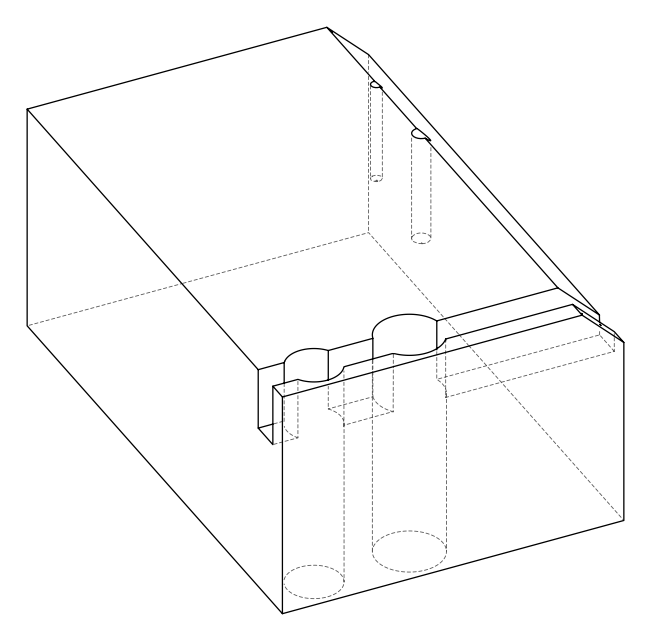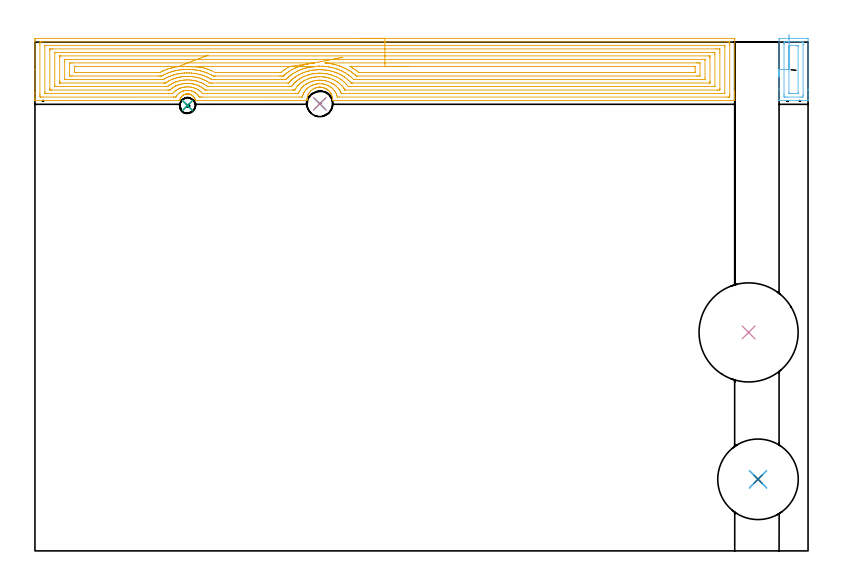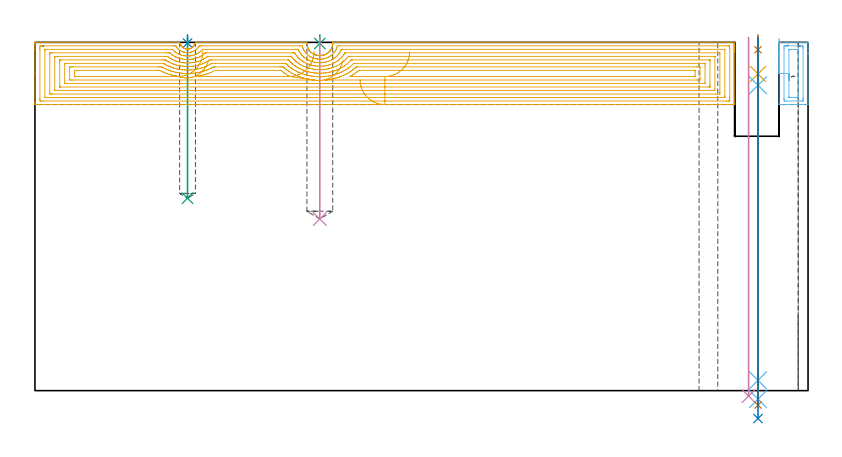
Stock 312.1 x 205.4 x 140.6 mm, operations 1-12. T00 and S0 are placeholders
(PLAN: 15 operations, 9 tool changes, 35.3 min)
(1 SPOT_DRILL | STEP1HOLE_1 | NXT0321_9005460120000 | 0.05 min | 183 mm3)
(2 SPOT_DRILL_1 | STEP1POCKET | NXT0321_9005460120000 | 0.03 min | 0 mm3)
(3 SPOT_DRILL_2 | STEP1POCKET_1 | NXT0321_9005460120000 | 0.03 min | 1 mm3)
(4 INDEXABLE_INSERT_DRILL_THROUGH_HOLE_FROM_SOLID | STEP1HOLE | NXT0302_035 | 0.58 min | 176627 mm3)
(5 DRILL_BLIND_HOLE_INTO_CENTER | STEP1HOLE_1 | NXT0301_056 | 0.06 min | 550 mm3)
(6 GUN_DRILL_THROUGH_HOLE | STEP1HOLE_1 | UGT0307_005 | 0.65 min | 6947 mm3)
(7 SPADE_DRILL_TO_ENLARGE_THROUGH_HOLE | STEP1HOLE_1 | UGT0306_010 | 0.6 min | 34267 mm3)
(8 DRILL_TO_ENLARGE_THROUGH_HOLE | STEP1HOLE_1 | UGT0301_001 | 0.62 min | 74642 mm3)
(9 DRILL_BLIND_HOLE_INTO_CENTER_1 | STEP1POCKET | UGT0301_459 | 0.26 min | 1972 mm3)
(10 DRILL_BLIND_HOLE_INTO_CENTER_2 | STEP1POCKET_1 | UGT0301_217 | 0.29 min | 5861 mm3)
(11 AREA_MILL | FG_CHAMFER_SURFACE | UGT0205_001 | 21.12 min | 91499 mm3)
(12 AREA_MILL_1 | FG_CHAMFER_SURFACE_1 | UGT0205_001 | 1.08 min | 5957 mm3)
(13 MILL_RECTANGULAR_SLOT | SLOT_RECTANGULAR | NXT0201_012 | Follow Part, ap 4, ae 75% | 3.02 min | 16915 mm3)
(14 MILL_RECTANGULAR_SLOT_1 | SLOT_RECTANGULAR_1 | NXT0201_012 | Follow Part, ap 4, ae 75% | 1.84 min | 9178 mm3)
(15 MILL_RECTANGULAR_SLOT_2 | SLOT_RECTANGULAR_2 | NXT0201_012 | Follow Part, ap 4, ae 75% | 5.06 min | 61735 mm3)
(TOOL NXT0321_9005460120000 | NC Spot Drill, 142deg, 12mm, Carbide, Uncoated | D12 PA142 FL30 Z2)
(TOOL NXT0302_035 | Index. Insert Drill 40mm [880-D4000L40-05] | D40 PA176 FL200 Z2)
(TOOL NXT0301_056 | Carbide Drill 8.5mm [860.1-0850-026A1-MM 2214] | D8.5 PA140 FL47 Z2)
(TOOL UGT0307_005 | Gun Drill 8.3 mm | D8.3 PA130 FL24 Z1)
(TOOL UGT0306_010 | Spade Drill 19.5mm | D19.5 PA132 FL10 Z2)
(TOOL UGT0301_001 | Twist Drill 32.5 mm | D32.5 PA118 FL185 Z2)
(TOOL UGT0301_459 | Carbide Drill 6.4 mm | D6.4 PA118 FL63 Z2)
(TOOL UGT0301_217 | Twist Drill 10.4 mm | D10.4 PA118 FL82 Z2)
(TOOL UGT0205_001 | Chamfer Mill 20 x 3 x 45 deg. | D20 FL50 Z2)
(TOOL NXT0201_012 | ENDMILL 16mm [2P460-1600-NA 1630] | D16 FL38 Z6)
(OP 1 SPOT_DRILL)
G17 G21 G94 G90
T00 M6
G54
G17 G0 G90 X291.9 Y28.9 S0 M3
G43 Z150.6 H0
G94 G81 G98 Z137.6 F250. R143.6
G80
M5
M2
(OP 2 SPOT_DRILL_1)
G17 G21 G94 G90
T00 M6
G54
G17 G0 G90 X61.6 Y179.8 S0 M3
G43 Z150.6 H0
G94 G81 G98 Z140.325 F250. R143.6
G80
M5
M2
(OP 3 SPOT_DRILL_2)
G17 G21 G94 G90
T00 M6
G54
G17 G0 G90 X115. Y180.5 S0 M3
G43 Z150.6 H0
G94 G81 G98 Z140.152 F250. R143.6
G80
M5
M2
(OP 4 INDEXABLE_INSERT_DRILL_THROUGH_HOLE_FROM_SOLID)
G17 G21 G94 G90
T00 M6
G54
G17 G0 G90 X288.1 Y88.2 S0 M3
G43 Z150.6 H1
G94 G81 G98 Z-2.198 F250. R142.6
G80
M5
M2
(OP 5 DRILL_BLIND_HOLE_INTO_CENTER)
G17 G21 G94 G90
T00 M6
G54
G17 G0 G90 X291.9 Y28.9 S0 M3
G43 Z150.6 H1
G94 G81 G98 Z127.85 F250. R142.6
G80
M5
M2
(OP 6 GUN_DRILL_THROUGH_HOLE)
G17 G21 G94 G90
T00 M6
G54
G17 G0 G90 X291.9 Y28.9 M8
G43 Z150.6 H0
Z137.16
S716 M3
G94 G1 Z123.275 F125. M26
G4 X.084
Z4.15 F250.
G4 X.084
Z-3.435 F125.
G4 X.084
M5
M9
G0 Z137.16
Z150.6
M2
(OP 7 SPADE_DRILL_TO_ENLARGE_THROUGH_HOLE)
G17 G21 G94 G90
T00 M6
G54
G17 G0 G90 X291.9 Y28.9 S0 M3
G43 Z150.6 H0
G94 G73 G98 Z-5.841 F250. Q18.305 R142.6
G80
M5
M2
(OP 8 DRILL_TO_ENLARGE_THROUGH_HOLE)
G17 G21 G94 G90
T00 M6
G54
G17 G0 G90 X291.9 Y28.9 S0 M3
G43 Z150.6 H0
G94 G73 G98 Z-11.264 F250. Q30.373 R142.6
G80
M5
M2
(OP 9 DRILL_BLIND_HOLE_INTO_CENTER_1)
G17 G21 G94 G90
T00 M6
G54
G17 G0 G90 X61.6 Y179.8 S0 M3
G43 Z150.6 H0
G94 G81 G98 Z77.7 F250. R142.6
G80
M5
M2
(OP 10 DRILL_BLIND_HOLE_INTO_CENTER_2)
G17 G21 G94 G90
T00 M6
G54
G17 G0 G90 X115. Y180.5 S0 M3
G43 Z150.6 H0
G94 G81 G98 Z69.3 F250. R142.6
G80
M5
M2
(OP 11 AREA_MILL)
G17 G21 G94 G90
T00 M6
G54
G17 G0 G90 X131.25 Y206.9 S1061 M3
G43 Z150.6 H0
Z125.5
G94 G1 X131.288 Z124.628 F250.
X131.402 Z123.764
X131.591 Z122.912
X131.853 Z122.08
X132.187 Z121.274
X132.59 Z120.5
X133.059 Z119.764
X133.59 Z119.072
X134.179 Z118.429
X134.822 Z117.84
X135.514 Z117.308
X136.25 Z116.84
X137.024 Z116.437
X137.83 Z116.103
X138.662 Z115.841
X139.514 Z115.652
X140.379 Z115.538
X141.25 Z115.5
X281.888
X282.229 Y206.896 Z115.502
X282.49 Y206.892 Z115.506
X282.5 Y206.627 Z115.771
Y185.628 Z136.767
Y185.019 Z137.376
Y184.46 Z137.937
Y184.13 Z138.266
Y183.571 Z138.825
Y183.241 Z139.154
Y182.581 Z139.818
Y182.21 Z140.189
Y181.84 Z140.551
X282.491 Y181.803 Z140.588
X282.335 Y181.8 Z140.6
X120.266
X120.207 Y181.805 Z140.592
X120.194 Y181.933 Z140.463
X120.185 Y182.23 Z140.167
X120.15 Y182.623 Z139.772
X120.146 Y182.67 Z139.725
X120.067 Y183.116 Z139.282
X119.951 Y183.556 Z138.841
X119.785 Y184.003 Z138.395
X119.581 Y184.44 Z137.955
X119.505 Y184.574 Z137.821
X119.387 Y184.786 Z137.613
X119.195 Y185.06 Z137.337
X118.988 Y185.326 Z137.072
X118.749 Y185.591 Z136.807
X118.529 Y185.809 Z136.589
X118.495 Y185.843 Z136.554
X118.273 Y186.032 Z136.366
X118.04 Y186.211 Z136.186
X117.822 Y186.352 Z136.048
X117.603 Y186.493 Z135.907
X117.59 Y186.499 Z135.901
X117.161 Y186.715 Z135.681
X116.71 Y186.902 Z135.496
X116.694 Y186.907 Z135.491
X116.366 Y187.009 Z135.389
X116.017 Y187.097 Z135.303
X115.801 Y187.129 Z135.265
X115.373 Y187.18 Z135.218
X115.167 Y187.193 Z135.206
X115.149 Y187.194 Z135.204
X115.124 Y187.193 Z135.202
X115.1 Z135.201
X114.926 Y187.196 Z135.2
X114.908 Y187.195
X114.88 Z135.203
X114.85 Y187.193
X114.813 Y187.192 Z135.204
X114.746 Y187.187 Z135.211
X114.716 Y187.185 Z135.213
X114.474 Y187.162 Z135.23
X114.309 Y187.141 Z135.255
X114.015 Y187.1 Z135.293
X113.982 Y187.095 Z135.3
X113.558 Y186.984 Z135.411
X113.386 Y186.927 Z135.471
X113.141 Y186.844 Z135.552
X112.687 Y186.646 Z135.753
X112.248 Y186.404 Z135.995
X111.96 Y186.211 Z136.187
X111.65 Y185.966 Z136.433
X111.634 Y185.952 Z136.447
X111.356 Y185.704 Z136.696
X111.016 Y185.327 Z137.072
X110.725 Y184.938 Z137.459
X110.464 Y184.537 Z137.862
X110.444 Y184.499 Z137.9
X110.413 Y184.442 Z137.957
X110.352 Y184.307 Z138.092
X110.273 Y184.13 Z138.263
X110.215 Y184.001 Z138.393
X110.049 Y183.556 Z138.842
X109.997 Y183.36 Z139.04
X109.933 Y183.117 Z139.283
X109.854 Y182.67 Z139.726
X109.826 Y182.353 Z140.042
X109.812 Y182.201 Z140.194
X109.81 Y182.121 Z140.274
X109.793 Y181.804 Z140.59
X109.551 Y181.8 Z140.6
X64.904
X64.77 Y181.803 Z140.588
X64.743 Y181.894 Z140.499
X64.707 Y182.043 Z140.353
X64.699 Y182.082 Z140.314
X64.665 Y182.204 Z140.192
X64.613 Y182.353 Z140.042
X64.582 Y182.44 Z139.956
X64.542 Y182.533 Z139.866
X64.481 Y182.672 Z139.727
X64.287 Y183.015 Z139.383
X64.128 Y183.241 Z139.155
X64.061 Y183.338 Z139.059
X63.863 Y183.555 Z138.841
X63.705 Y183.702 Z138.693
X63.532 Y183.838 Z138.559
X63.416 Y183.915 Z138.481
X63.169 Y184.08 Z138.319
X63.118 Y184.106 Z138.292
X62.954 Y184.191 Z138.207
X62.734 Y184.284 Z138.113
X62.671 Y184.305 Z138.091
X62.507 Y184.361 Z138.037
X62.335 Y184.408 Z137.991
X62.277 Y184.424 Z137.976
X62.193 Y184.442 Z137.958
X62.186 Y184.443 Z137.957
X62.046 Y184.455 Z137.939
X61.952 Y184.465 Z137.93
X61.868 Y184.472 Z137.918
X61.79 Y184.482 Z137.912
X61.734
X61.662 Y184.48 Z137.907
X61.642 Y184.481 Z137.908
X61.64 Y184.48 Z137.909
X61.511
X61.498 Z137.91
X61.464 Y184.481 Z137.912
X61.384 Z137.913
X61.332 Y184.474 Z137.917
X61.223 Y184.464 Z137.932
X61.125 Y184.455 Z137.945
X61.008 Y184.442 Z137.958
X60.947 Y184.426 Z137.973
X60.886 Y184.41 Z137.987
X60.748 Y184.376 Z138.023
X60.492 Y184.295 Z138.105
X60.256 Y184.195 Z138.204
X60.13 Y184.13 Z138.268
X60.028 Y184.078 Z138.32
X59.81 Y183.943 Z138.455
X59.66 Y183.834 Z138.564
X59.6 Y183.79 Z138.608
X59.339 Y183.557 Z138.842
X59.153 Y183.352 Z139.047
X58.989 Y183.138 Z139.262
X58.878 Y182.965 Z139.435
X58.843 Y182.909 Z139.489
X58.782 Y182.797 Z139.599
X58.712 Y182.671 Z139.727
X58.653 Y182.523 Z139.876
X58.583 Y182.344 Z140.055
X58.547 Y182.221 Z140.178
X58.482 Y182. Z140.395
X58.447 Y181.858 Z140.535
X58.431 Y181.803 Z140.589
X58.207 Y181.8 Z140.6
X0.166
X0.01 Y181.803 Z140.588
X0.007 Y181.838 Z140.553
X0. Y182.21 Z140.189
Y182.581 Z139.818
Y183.241 Z139.154
Y184.46 Z137.937
Y185.019 Z137.376
Y194.28 Z128.117
Y206.068 Z116.329
X0.002 Y206.347 Z116.05
X0.008 Y206.892 Z115.506
X0.063 Y206.894 Z115.503
X0.612 Y206.9 Z115.5
X141.25
Y205.486 Z116.914
X279.182
X280.076 Y205.485 Z116.915
X280.102 Y205.484 Z116.916
X280.49 Y205.459 Z116.941
X280.497 Y205.065 Z117.335
X280.499 Y204.57 Z117.83
X280.5 Y204.174 Z118.226
X280.499 Y184.13 Z138.27
X280.498 Y183.736 Z138.664
X280.49 Y183.241 Z139.159
X280.127 Y183.216 Z139.184
X280.102
X279.236 Y183.214 Z139.186
X122.972
X122.077 Y183.216 Z139.184
X122.075 Y183.218 Z139.182
X122.064 Y183.23 Z139.17
X122.061 Y183.241 Z139.159
X122.052 Y183.289 Z139.111
X121.863 Y183.95 Z138.45
X121.796 Y184.13 Z138.27
X121.633 Y184.547 Z137.853
X121.398 Y185.019 Z137.381
X121.159 Y185.428 Z136.972
X120.808 Y185.907 Z136.493
X120.558 Y186.203 Z136.197
X120.266 Y186.512 Z135.888
X119.964 Y186.796 Z135.604
X119.638 Y187.062 Z135.338
X119.373 Y187.257 Z135.143
X118.668 Y187.685 Z134.715
X118.48 Y187.784 Z134.616
X118.28 Y187.884 Z134.516
X117.587 Y188.166 Z134.234
X116.899 Y188.37 Z134.03
X116.694 Y188.421 Z133.979
X116.28 Y188.499 Z133.901
X115.806 Y188.564 Z133.836
X115.72 Y188.574 Z133.826
X114.908 Y188.608 Z133.792
X114.874
X114.283 Y188.574 Z133.826
X114.043 Y188.546 Z133.854
X114.015 Y188.542 Z133.858
X113.614 Y188.482 Z133.918
X113.28 Y188.416 Z133.984
X113.209 Y188.401 Z133.999
X113.122 Y188.378 Z134.022
X112.818 Y188.292 Z134.108
X112.587 Y188.218 Z134.182
X112.23 Y188.097 Z134.303
X111.939 Y187.974 Z134.426
X111.694 Y187.867 Z134.533
X111.318 Y187.685 Z134.715
X110.915 Y187.448 Z134.952
X110.774 Y187.356 Z135.044
X110.444 Y187.125 Z135.275
X110.26 Y186.979 Z135.421
X110.041 Y186.796 Z135.604
X109.783 Y186.565 Z135.835
X109.551 Y186.324 Z136.076
X109.355 Y186.102 Z136.298
X109.199 Y185.907 Z136.493
X108.967 Y185.6 Z136.8
X108.658 Y185.143 Z137.257
X108.612 Y185.064 Z137.336
X108.589 Y185.019 Z137.381
X108.33 Y184.456 Z137.944
X108.204 Y184.13 Z138.27
X108.09 Y183.806 Z138.594
X107.929 Y183.241 Z139.159
X107.788 Y183.219 Z139.181
X107.765 Y183.217 Z139.183
X106.899 Y183.214 Z139.186
X67.61
X66.716 Y183.216 Z139.184
X66.69 Y183.217 Z139.183
X66.324 Y183.241 Z139.159
X66.118 Y183.567 Z138.833
X65.797 Y184.032 Z138.368
X65.712 Y184.13 Z138.27
X65.522 Y184.334 Z138.066
X65.309 Y184.537 Z137.863
X64.904 Y184.859 Z137.541
X64.668 Y185.019 Z137.381
X64.446 Y185.16 Z137.24
X64.255 Y185.262 Z137.138
X64.011 Y185.385 Z137.015
X63.767 Y185.488 Z136.912
X63.409 Y185.617 Z136.783
X63.118 Y185.703 Z136.697
X62.72 Y185.799 Z136.601
X62.269 Y185.863 Z136.537
X62.246 Y185.866 Z136.534
X62.225 Y185.868 Z136.532
X61.782 Y185.892 Z136.508
X61.342 Y185.898 Z136.502
X61.334
X60.91 Y185.856 Z136.544
X60.535 Y185.812 Z136.588
X60.49 Y185.805 Z136.595
X60.439 Y185.794 Z136.606
X60.094 Y185.706 Z136.694
X59.827 Y185.628 Z136.772
X59.706 Y185.589 Z136.811
X59.546 Y185.533 Z136.867
X59.182 Y185.381 Z137.019
X58.653 Y185.102 Z137.298
X58.6 Y185.071 Z137.329
X58.52 Y185.019 Z137.381
X58.081 Y184.7 Z137.7
X57.76 Y184.414 Z137.986
X57.621 Y184.269 Z138.131
X57.494 Y184.13 Z138.27
X57.218 Y183.781 Z138.619
X56.879 Y183.241 Z139.159
X56.874 Y183.235 Z139.165
X56.867 Y183.227 Z139.173
X56.001 Y183.215 Z139.185
X55.974
X3.318 Y183.214 Z139.186
X2.424 Y183.215 Z139.185
X2.398 Y183.216 Z139.184
X2.01 Y183.241 Z139.159
X2.003 Y183.635 Z138.765
X2.001 Y184.13 Z138.27
X2. Y184.526 Z137.874
X2.001 Y204.57 Z117.83
X2.002 Y204.964 Z117.436
X2.01 Y205.459 Z116.941
X2.373 Y205.484 Z116.916
X2.398 Y205.485 Z116.915
X3.264 Y205.486 Z116.914
X141.25
Y204.072 Z118.328
X277.924 Y204.071 Z118.329
X278.316 Y204.069 Z118.331
X278.446 Y204.067 Z118.333
X278.485 Y204.065 Z118.335
X278.491 Y203.986 Z118.414
X278.496 Y203.864 Z118.536
X278.499 Y203.681 Z118.719
X278.5 Y203.498 Z118.902
X278.499 Y184.837 Z137.563
X278.493 Y184.653 Z137.747
X278.49 Y184.634 Z137.766
X278.486 Y184.632 Z137.768
X278.463 Y184.63 Z137.77
X278.414 Y184.629 Z137.771
X278.316
X124.229
X123.838 Y184.631 Z137.769
X123.708 Y184.634 Z137.766
X123.692 Y184.636 Z137.764
X123.679 Y184.66 Z137.74
X123.653 Y184.711 Z137.689
X123.613 Y184.798 Z137.602
X123.513 Y185.019 Z137.381
X123.198 Y185.655 Z136.745
X123.047 Y185.907 Z136.493
X122.945 Y186.071 Z136.329
X122.633 Y186.491 Z135.909
X122.387 Y186.796 Z135.604
X122.052 Y187.168 Z135.232
X121.52 Y187.685 Z134.715
X121.159 Y187.981 Z134.419
X120.817 Y188.235 Z134.165
X120.289 Y188.574 Z133.826
X120.266 Y188.588 Z133.812
X120.229 Y188.611 Z133.789
X119.839 Y188.831 Z133.569
X119.628 Y188.938 Z133.462
X119.373 Y189.065 Z133.335
X118.518 Y189.424 Z132.976
X118.48 Y189.438 Z132.962
X118.407 Y189.462 Z132.938
X117.587 Y189.697 Z132.703
X117.273 Y189.775 Z132.625
X116.694 Y189.882 Z132.518
X116.211 Y189.943 Z132.457
X115.801 Y189.98 Z132.42
X115.255 Y190.006 Z132.394
X114.908 Y190.019 Z132.381
X114.375 Y189.993 Z132.407
X114.015 Y189.968 Z132.432
X113.561 Y189.914 Z132.486
X113.122 Y189.853 Z132.547
X112.796 Y189.787 Z132.613
X112.23 Y189.647 Z132.753
X112.083 Y189.608 Z132.792
X111.613 Y189.462 Z132.938
X111.408 Y189.391 Z133.009
X111.337 Y189.364 Z133.036
X110.778 Y189.13 Z133.27
X110.444 Y188.974 Z133.426
X110.177 Y188.839 Z133.561
X109.691 Y188.574 Z133.826
X109.603 Y188.522 Z133.878
X109.551 Y188.489 Z133.911
X109.076 Y188.157 Z134.243
X108.658 Y187.836 Z134.564
X108.575 Y187.767 Z134.633
X108.481 Y187.685 Z134.715
X108.112 Y187.343 Z135.057
X107.765 Y186.979 Z135.421
X107.679 Y186.881 Z135.519
X107.61 Y186.796 Z135.604
X107.289 Y186.381 Z136.019
X106.956 Y185.907 Z136.493
X106.922 Y185.858 Z136.542
X106.872 Y185.779 Z136.621
X106.609 Y185.28 Z137.12
X106.486 Y185.019 Z137.381
X106.325 Y184.674 Z137.726
X106.309 Y184.641 Z137.759
X106.271 Y184.635 Z137.765
X106.175 Y184.633 Z137.767
X105.979 Y184.63 Z137.77
X105.478 Y184.629 Z137.771
X105.086 Y184.628 Z137.772
X67.974 Y184.629 Z137.771
X67.779 Y184.631 Z137.769
X67.681 Y184.633 Z137.767
X67.637 Y184.635 Z137.765
X67.583 Y184.687 Z137.713
X67.278 Y185.019 Z137.381
X66.984 Y185.315 Z137.085
X66.69 Y185.567 Z136.833
X66.248 Y185.907 Z136.493
X65.797 Y186.204 Z136.196
X65.152 Y186.549 Z135.851
X64.904 Y186.655 Z135.745
X64.544 Y186.796 Z135.604
X64.011 Y186.972 Z135.428
X63.764 Y187.042 Z135.358
X63.118 Y187.185 Z135.215
X62.668 Y187.243 Z135.157
X62.225 Y187.283 Z135.117
X61.713 Y187.306 Z135.094
X61.332 Y187.305 Z135.095
X60.851 Y187.275 Z135.125
X60.439 Y187.233 Z135.167
X60.052 Y187.181 Z135.219
X59.546 Y187.068 Z135.332
X59.329 Y187.012 Z135.388
X58.653 Y186.806 Z135.594
X58.646 Y186.803 Z135.597
X58.626 Y186.796 Z135.604
X58.024 Y186.534 Z135.866
X57.76 Y186.395 Z136.005
X57.442 Y186.224 Z136.176
X56.945 Y185.907 Z136.493
X56.899 Y185.876 Z136.524
X56.867 Y185.854 Z136.546
X56.568 Y185.625 Z136.775
X56.404 Y185.48 Z136.92
X55.974 Y185.082 Z137.318
X55.943 Y185.05 Z137.35
X55.915 Y185.019 Z137.381
X55.662 Y184.73 Z137.67
X55.587 Y184.644 Z137.756
X55.467 Y184.635 Z137.765
X55.081 Y184.632 Z137.768
X54.69 Y184.629 Z137.771
X4.576
X4.184 Y184.631 Z137.769
X4.054 Y184.633 Z137.767
X4.015 Y184.635 Z137.765
X4.01 Y184.714 Z137.686
X4.004 Y184.836 Z137.564
X4.001 Y185.019 Z137.381
X4. Y185.202 Z137.198
X4.001 Y203.863 Z118.537
X4.007 Y204.047 Z118.353
X4.01 Y204.066 Z118.334
X4.014 Y204.068 Z118.332
X4.037 Y204.07 Z118.33
X4.086 Y204.071 Z118.329
X4.184 Y204.072 Z118.328
X141.25
Y202.657 Z119.743
X274.88
X275.637 Y202.655 Z119.745
X276.388 Y202.651 Z119.749
X276.49 Y202.648 Z119.752
X276.493 Y202.548 Z119.852
X276.497 Y202.333 Z120.067
X276.499 Y201.904 Z120.496
X276.5 Y201.045 Z121.355
Y186.796 Z135.604
X276.497 Y186.367 Z136.033
X276.493 Y186.152 Z136.248
X276.49 Y186.052 Z136.348
X276.388 Y186.049 Z136.351
X275.637 Y186.043 Z136.357
X275.501
X125.299
X125.204 Y186.045 Z136.355
X125.158 Y186.047 Z136.353
X125.14 Y186.049 Z136.351
X124.932 Y186.386 Z136.014
X124.731 Y186.713 Z135.687
X124.671 Y186.796 Z135.604
X124.516 Y187.009 Z135.391
X123.957 Y187.685 Z134.715
X123.838 Y187.819 Z134.581
X123.076 Y188.574 Z133.826
X122.945 Y188.685 Z133.715
X122.386 Y189.13 Z133.27
X122.052 Y189.353 Z133.047
X121.88 Y189.462 Z132.938
X121.159 Y189.894 Z132.506
X120.851 Y190.058 Z132.342
X120.281 Y190.336 Z132.064
X120.266 Y190.342 Z132.058
X120.245 Y190.351 Z132.049
X119.373 Y190.697 Z131.703
X118.865 Y190.856 Z131.544
X118.48 Y190.966 Z131.434
X118.115 Y191.064 Z131.336
X117.656 Y191.171 Z131.229
X117.587 Y191.185 Z131.215
X117.291 Y191.24 Z131.16
X116.694 Y191.322 Z131.078
X116.6 Y191.333 Z131.067
X115.801 Y191.397 Z131.003
X115.633 Y191.407 Z130.993
X114.908 Y191.433 Z130.967
X114.719 Y191.428 Z130.972
X114.015 Y191.39 Z131.01
X113.875 Y191.38 Z131.02
X113.122 Y191.3 Z131.1
X113.069 Y191.293 Z131.107
X112.69 Y191.24 Z131.16
X112.306 Y191.164 Z131.236
X112.23 Y191.146 Z131.254
X111.59 Y190.987 Z131.413
X111.337 Y190.92 Z131.48
X110.904 Y190.782 Z131.618
X110.444 Y190.628 Z131.772
X110.245 Y190.549 Z131.851
X109.756 Y190.351 Z132.049
X109.614 Y190.287 Z132.113
X109.551 Y190.257 Z132.143
X109.019 Y189.992 Z132.408
X108.658 Y189.795 Z132.605
X108.445 Y189.674 Z132.726
X108.104 Y189.462 Z132.938
X107.901 Y189.327 Z133.073
X107.765 Y189.231 Z133.169
X107.39 Y188.947 Z133.453
X106.919 Y188.574 Z133.826
X106.894 Y188.552 Z133.848
X106.872 Y188.533 Z133.867
X106.438 Y188.117 Z134.283
X106.028 Y187.685 Z134.715
X106.004 Y187.66 Z134.74
X105.979 Y187.63 Z134.77
X105.613 Y187.16 Z135.24
X105.347 Y186.796 Z135.604
X105.239 Y186.643 Z135.757
X105.086 Y186.416 Z135.984
X104.892 Y186.101 Z136.299
X104.85 Y186.05 Z136.35
X104.761 Y186.047 Z136.353
X104.572 Y186.045 Z136.355
X104.193 Y186.043 Z136.357
X104.057
X69.232
X68.854 Y186.047 Z136.353
X68.761 Y186.05 Z136.35
X68.716 Y186.056 Z136.344
X68.649 Y186.114 Z136.286
X68.476 Y186.264 Z136.136
X68.183 Y186.508 Z135.892
X67.809 Y186.796 Z135.604
X67.583 Y186.96 Z135.44
X67.088 Y187.288 Z135.112
X66.69 Y187.501 Z134.899
X66.336 Y187.685 Z134.715
X65.797 Y187.922 Z134.478
X65.409 Y188.071 Z134.329
X64.904 Y188.238 Z134.162
X64.569 Y188.337 Z134.063
X64.14 Y188.445 Z133.955
X64.011 Y188.474 Z133.926
X63.533 Y188.574 Z133.826
X63.118 Y188.628 Z133.772
X63.056 Y188.635 Z133.765
X62.225 Y188.7 Z133.7
X62.089 Y188.709 Z133.691
X61.701 Y188.72 Z133.68
X61.332 Y188.719 Z133.681
X61.189 Y188.716 Z133.684
X60.439 Y188.664 Z133.736
X60.356 Y188.657 Z133.743
X59.651 Y188.574 Z133.826
X59.561 Y188.559 Z133.841
X59.546 Y188.556 Z133.844
X58.837 Y188.39 Z134.01
X58.653 Y188.343 Z134.057
X58.148 Y188.188 Z134.212
X57.76 Y188.064 Z134.336
X57.489 Y187.955 Z134.445
X56.867 Y187.695 Z134.705
X56.86 Y187.692 Z134.708
X56.846 Y187.685 Z134.715
X56.283 Y187.377 Z135.023
X55.974 Y187.191 Z135.209
X55.735 Y187.035 Z135.365
X55.382 Y186.796 Z135.604
X55.208 Y186.67 Z135.73
X55.081 Y186.572 Z135.828
X54.725 Y186.263 Z136.137
X54.535 Y186.097 Z136.303
X54.468 Y186.05 Z136.35
X54.377 Y186.047 Z136.353
X54.189 Y186.044 Z136.356
X54.052 Y186.043 Z136.357
X53.296
X6.863
X6.726 Y186.044 Z136.356
X6.078 Y186.05 Z136.35
X6.01 Y186.055 Z136.345
X6.007 Y186.151 Z136.249
X6.003 Y186.356 Z136.044
X6. Y186.766 Z135.634
Y201.904 Z120.496
X6.003 Y202.333 Z120.067
X6.007 Y202.548 Z119.852
X6.01 Y202.648 Z119.752
X6.112 Y202.651 Z119.749
X6.863 Y202.657 Z119.743
X6.999
X141.25
Y201.243 Z121.157
X273.623 Y201.242 Z121.158
X273.851 Y201.24 Z121.16
X274.08 Y201.236 Z121.164
X274.49 Y201.224 Z121.176
X274.493 Y201.015 Z121.385
X274.499 Y200.37 Z122.03
Y187.685 Z134.715
X274.497 Y187.524 Z134.876
X274.494 Y187.484 Z134.916
X274.491 Y187.469 Z134.931
X274.461 Y187.464 Z134.936
X274.309 Y187.461 Z134.939
X274.08 Y187.458 Z134.942
X127.409 Y187.457 Z134.943
X126.743 Y187.459 Z134.941
X126.517 Y187.463 Z134.937
X126.447 Y187.465 Z134.935
X125.624 Y188.473 Z133.927
X125.529 Y188.574 Z133.826
X124.731 Y189.374 Z133.026
X124.632 Y189.462 Z132.938
X123.838 Y190.094 Z132.306
X123.465 Y190.351 Z132.049
X122.945 Y190.675 Z131.725
X122.145 Y191.147 Z131.253
X122.052 Y191.195 Z131.205
X121.962 Y191.24 Z131.16
X121.159 Y191.602 Z130.798
X120.535 Y191.861 Z130.539
X120.266 Y191.962 Z130.438
X119.751 Y192.128 Z130.272
X119.373 Y192.241 Z130.159
X119.214 Y192.286 Z130.114
X118.785 Y192.397 Z130.003
X118.48 Y192.465 Z129.935
X118.052 Y192.554 Z129.846
X117.587 Y192.634 Z129.766
X116.996 Y192.717 Z129.683
X116.694 Y192.746 Z129.654
X116.015 Y192.804 Z129.596
X115.801 Y192.816 Z129.584
X115.082 Y192.844 Z129.556
X114.908 Y192.848 Z129.552
X114.214 Y192.819 Z129.581
X114.015 Y192.807 Z129.593
X113.384 Y192.756 Z129.644
X113.122 Y192.727 Z129.673
X112.587 Y192.661 Z129.739
X112.23 Y192.61 Z129.79
X111.824 Y192.532 Z129.868
X111.337 Y192.421 Z129.979
X111.1 Y192.364 Z130.036
X110.444 Y192.191 Z130.209
X110.395 Y192.177 Z130.223
X110.24 Y192.128 Z130.272
X109.726 Y191.954 Z130.446
X109.551 Y191.893 Z130.507
X109.082 Y191.706 Z130.694
X108.658 Y191.527 Z130.873
X108.459 Y191.437 Z130.963
X108.041 Y191.24 Z131.16
X107.857 Y191.147 Z131.253
X107.765 Y191.098 Z131.302
X107.285 Y190.828 Z131.572
X106.872 Y190.581 Z131.819
X106.731 Y190.491 Z131.909
X106.523 Y190.351 Z132.049
X106.207 Y190.124 Z132.276
X105.979 Y189.954 Z132.446
X105.705 Y189.735 Z132.665
X105.373 Y189.462 Z132.938
X105.22 Y189.328 Z133.072
X105.086 Y189.205 Z133.195
X104.766 Y188.892 Z133.508
X104.465 Y188.574 Z133.826
X104.336 Y188.431 Z133.969
X104.193 Y188.267 Z134.133
X103.936 Y187.94 Z134.46
X103.739 Y187.685 Z134.715
X103.616 Y187.527 Z134.873
X103.576 Y187.478 Z134.922
X103.557 Y187.464 Z134.936
X103.525 Y187.461 Z134.939
X103.3 Y187.459 Z134.941
X102.636 Y187.457 Z134.943
X102.407
X70.032
X69.88 Y187.459 Z134.941
X69.758 Y187.462 Z134.938
X69.683 Y187.465 Z134.935
X69.653 Y187.485 Z134.915
X69.384 Y187.685 Z134.715
X69.317 Y187.736 Z134.664
X68.476 Y188.302 Z134.098
X67.994 Y188.574 Z133.826
X67.583 Y188.792 Z133.608
X67.165 Y188.989 Z133.411
X66.69 Y189.188 Z133.212
X65.94 Y189.462 Z132.938
X65.797 Y189.511 Z132.889
X65.725 Y189.533 Z132.867
X65.239 Y189.669 Z132.731
X64.904 Y189.75 Z132.65
X64.527 Y189.837 Z132.563
X64.011 Y189.942 Z132.458
X63.453 Y190.017 Z132.383
X63.118 Y190.05 Z132.35
X62.474 Y190.103 Z132.297
X62.225 Y190.117 Z132.283
X61.55 Y190.134 Z132.266
X61.332
X60.69 Y190.101 Z132.299
X60.439 Y190.083 Z132.317
X59.87 Y190.029 Z132.371
X59.546 Y189.989 Z132.411
X59.081 Y189.925 Z132.475
X58.653 Y189.833 Z132.567
X58.349 Y189.765 Z132.635
X57.76 Y189.612 Z132.788
X57.643 Y189.579 Z132.821
X57.258 Y189.462 Z132.938
X56.965 Y189.365 Z133.035
X56.867 Y189.33 Z133.07
X56.327 Y189.111 Z133.289
X55.974 Y188.959 Z133.441
X55.707 Y188.839 Z133.561
X55.19 Y188.574 Z133.826
X55.12 Y188.536 Z133.864
X55.081 Y188.514 Z133.886
X54.567 Y188.197 Z134.203
X54.189 Y187.949 Z134.451
X54.031 Y187.841 Z134.559
X53.81 Y187.685 Z134.715
X53.512 Y187.47 Z134.93
X53.296 Y187.464 Z134.936
X52.63 Y187.458 Z134.942
X52.403 Y187.457 Z134.943
X8.877 Y187.458 Z134.942
X8.649 Y187.46 Z134.94
X8.42 Y187.464 Z134.936
X8.01 Y187.476 Z134.924
X8.007 Y187.685 Z134.715
X8.001 Y188.33 Z134.07
Y201.015 Z121.385
X8.004 Y201.176 Z121.224
X8.006 Y201.216 Z121.184
X8.009 Y201.231 Z121.169
X8.039 Y201.236 Z121.164
X8.191 Y201.24 Z121.16
X8.42 Y201.242 Z121.158
X141.25 Y201.243 Z121.157
Y199.829 Z122.571
X272.065 Y199.828 Z122.572
X272.366 Y199.827 Z122.573
X272.446 Y199.824 Z122.576
X272.481 Y199.822 Z122.578
X272.49 Y199.807 Z122.593
X272.497 Y199.697 Z122.703
X272.499 Y199.238 Z123.162
X272.5 Y198.805 Z123.595
X272.499 Y189.462 Z132.938
X272.497 Y189.033 Z133.367
X272.49 Y188.887 Z133.513
X272.485 Y188.877 Z133.523
X272.473 Y188.875 Z133.525
X272.437 Y188.873 Z133.527
X272.362 Y188.872 Z133.528
X272.065 Y188.871 Z133.529
X128.302
X128.002 Y188.873 Z133.527
X127.707 Y188.876 Z133.524
X127.638 Y188.878 Z133.522
X127.541 Y188.974 Z133.426
X127.409 Y189.118 Z133.282
X127.088 Y189.462 Z132.938
X126.517 Y190.035 Z132.365
X126.188 Y190.351 Z132.049
X125.624 Y190.801 Z131.599
X125.041 Y191.24 Z131.16
X124.731 Y191.447 Z130.953
X124.162 Y191.806 Z130.594
X123.838 Y191.994 Z130.406
X123.6 Y192.128 Z130.272
X123.176 Y192.359 Z130.041
X122.945 Y192.47 Z129.93
X122.299 Y192.771 Z129.629
X122.052 Y192.875 Z129.525
X121.704 Y193.017 Z129.383
X121.159 Y193.228 Z129.172
X120.842 Y193.332 Z129.068
X120.266 Y193.505 Z128.895
X119.954 Y193.595 Z128.805
X119.373 Y193.749 Z128.651
X118.672 Y193.906 Z128.494
X118.48 Y193.942 Z128.458
X118.436 Y193.95 Z128.45
X117.587 Y194.077 Z128.323
X117.388 Y194.104 Z128.296
X116.694 Y194.171 Z128.229
X116.403 Y194.195 Z128.205
X115.801 Y194.231 Z128.169
X115.459 Y194.246 Z128.154
X114.908 Y194.262 Z128.138
X114.562 Y194.25 Z128.15
X114.015 Y194.226 Z128.174
X113.713 Y194.206 Z128.194
X113.122 Y194.158 Z128.242
X112.893 Y194.134 Z128.266
X112.23 Y194.055 Z128.345
X112.097 Y194.037 Z128.363
X111.744 Y193.982 Z128.418
X111.337 Y193.911 Z128.489
X111.309 Y193.906 Z128.494
X110.608 Y193.742 Z128.658
X110.444 Y193.701 Z128.699
X109.904 Y193.554 Z128.846
X109.551 Y193.453 Z128.947
X109.22 Y193.346 Z129.054
X108.658 Y193.16 Z129.24
X108.552 Y193.122 Z129.278
X108.282 Y193.017 Z129.383
X107.917 Y192.866 Z129.534
X107.765 Y192.8 Z129.6
X107.301 Y192.59 Z129.81
X106.872 Y192.384 Z130.016
X106.701 Y192.298 Z130.102
X106.379 Y192.128 Z130.272
X106.123 Y191.985 Z130.415
X105.979 Y191.902 Z130.498
X105.567 Y191.65 Z130.75
X105.086 Y191.337 Z131.063
X105.028 Y191.297 Z131.103
X104.948 Y191.24 Z131.16
X104.518 Y190.916 Z131.484
X104.193 Y190.664 Z131.736
X104.02 Y190.523 Z131.877
X103.817 Y190.351 Z132.049
X103.547 Y190.105 Z132.295
X103.3 Y189.875 Z132.525
X103.093 Y189.668 Z132.732
X102.898 Y189.462 Z132.938
X102.665 Y189.206 Z133.194
X102.407 Y188.919 Z133.481
X102.364 Y188.878 Z133.522
X102.332 Y188.876 Z133.524
X102.258 Y188.873 Z133.527
X102.108 Y188.872 Z133.528
X71.748 Y188.871 Z133.529
X71.154 Y188.872 Z133.528
X70.852 Y188.874 Z133.526
X70.562 Y188.878 Z133.522
X70.261 Y189.064 Z133.336
X69.627 Y189.462 Z132.938
X69.368 Y189.61 Z132.79
X69.033 Y189.796 Z132.604
X68.476 Y190.069 Z132.331
X67.843 Y190.351 Z132.049
X67.583 Y190.456 Z131.944
X67.412 Y190.521 Z131.879
X66.69 Y190.77 Z131.63
X66.084 Y190.954 Z131.446
X65.797 Y191.029 Z131.371
X64.905 Y191.238 Z131.162
X64.899 Y191.24 Z131.16
X64.011 Y191.381 Z131.019
X63.846 Y191.404 Z130.996
X63.118 Y191.474 Z130.926
X62.861 Y191.495 Z130.905
X62.225 Y191.532 Z130.868
X61.923 Y191.54 Z130.86
X61.332 Y191.548 Z130.852
X61.034 Y191.536 Z130.864
X60.439 Y191.505 Z130.895
X60.191 Y191.487 Z130.913
X59.546 Y191.425 Z130.975
X59.379 Y191.406 Z130.994
X58.653 Y191.31 Z131.09
X58.593 Y191.3 Z131.1
X58.289 Y191.24 Z131.16
X57.858 Y191.143 Z131.257
X57.76 Y191.119 Z131.281
X57.149 Y190.959 Z131.441
X56.867 Y190.878 Z131.522
X56.463 Y190.753 Z131.647
X55.974 Y190.595 Z131.805
X55.797 Y190.527 Z131.873
X55.349 Y190.351 Z132.049
X55.161 Y190.271 Z132.129
X55.081 Y190.236 Z132.164
X54.549 Y189.992 Z132.408
X54.189 Y189.805 Z132.595
X53.966 Y189.684 Z132.716
X53.573 Y189.462 Z132.938
X53.4 Y189.359 Z133.041
X53.296 Y189.294 Z133.106
X52.857 Y189.01 Z133.39
X52.683 Y188.899 Z133.501
X52.656 Y188.883 Z133.517
X52.624 Y188.878 Z133.522
X52.551 Y188.875 Z133.525
X52.403 Y188.872 Z133.528
X52.103 Y188.871 Z133.529
X51.51
X10.435 Y188.872 Z133.528
X10.134 Y188.873 Z133.527
X10.054 Y188.876 Z133.524
X10.019 Y188.878 Z133.522
X10.01 Y188.893 Z133.507
X10.004 Y189.002 Z133.398
X10.001 Y189.462 Z132.938
X10. Y189.895 Z132.505
X10.001 Y199.238 Z123.162
X10.003 Y199.667 Z122.733
X10.01 Y199.813 Z122.587
X10.015 Y199.823 Z122.577
X10.027 Y199.825 Z122.575
X10.063 Y199.827 Z122.573
X10.138 Y199.828 Z122.572
X10.435 Y199.829 Z122.571
X141.25
Y198.415 Z123.985
X270.28 Y198.414 Z123.986
X270.345 Y198.413 Z123.987
X270.476 Y198.408 Z123.992
X270.492 Y198.405 Z123.995
X270.495 Y198.399 Z124.001
X270.498 Y198.38 Z124.02
X270.499 Y198.349 Z124.051
X270.5 Y198.13 Z124.27
X270.499 Y191.021 Z131.379
X270.492 Y190.351 Z132.049
X270.49 Y190.302 Z132.098
X270.41 Y190.292 Z132.108
X270.343 Y190.288 Z132.112
X270.28 Y190.286 Z132.114
X269.453 Y190.285 Z132.115
X129.129 Y190.286 Z132.114
X128.998 Y190.288 Z132.112
X128.739 Y190.292 Z132.108
X128.673 Y190.351 Z132.049
X127.744 Y191.24 Z131.16
X127.409 Y191.508 Z130.892
X126.614 Y192.128 Z130.272
X126.517 Y192.201 Z130.199
X126.274 Y192.37 Z130.03
X125.624 Y192.774 Z129.626
X125.222 Y193.017 Z129.383
X124.911 Y193.196 Z129.204
X124.731 Y193.296 Z129.104
X124.131 Y193.614 Z128.786
X123.838 Y193.751 Z128.649
X123.496 Y193.906 Z128.494
X122.945 Y194.14 Z128.261
X122.543 Y194.306 Z128.094
X122.052 Y194.493 Z127.907
X121.823 Y194.567 Z127.833
X121.159 Y194.778 Z127.622
X121.107 Y194.794 Z127.606
X120.266 Y195.022 Z127.378
X119.958 Y195.101 Z127.299
X119.373 Y195.227 Z127.173
X118.835 Y195.33 Z127.07
X118.48 Y195.387 Z127.013
X117.78 Y195.491 Z126.909
X117.587 Y195.513 Z126.887
X116.786 Y195.592 Z126.808
X116.694 Y195.599 Z126.801
X115.832 Y195.653 Z126.747
X115.801 Y195.654 Z126.746
X114.937 Y195.683 Z126.717
X114.908
X114.88
X114.048 Y195.651 Z126.749
X114.015 Y195.649 Z126.751
X113.212 Y195.594 Z126.806
X113.122 Y195.586 Z126.814
X112.402 Y195.511 Z126.889
X112.23 Y195.49 Z126.91
X111.614 Y195.407 Z126.993
X111.337 Y195.366 Z127.034
X110.852 Y195.276 Z127.124
X110.444 Y195.188 Z127.212
X110.122 Y195.115 Z127.285
X109.551 Y194.975 Z127.425
X109.407 Y194.938 Z127.462
X108.883 Y194.794 Z127.606
X108.71 Y194.742 Z127.658
X108.658 Y194.726 Z127.674
X108.042 Y194.519 Z127.881
X107.765 Y194.424 Z127.976
X107.39 Y194.279 Z128.121
X106.872 Y194.072 Z128.328
X106.754 Y194.023 Z128.377
X106.488 Y193.906 Z128.494
X106.141 Y193.745 Z128.655
X105.979 Y193.668 Z128.732
X105.544 Y193.45 Z128.95
X105.086 Y193.208 Z129.192
X104.962 Y193.14 Z129.26
X104.745 Y193.017 Z129.383
X104.402 Y192.809 Z129.591
X104.193 Y192.679 Z129.721
X103.862 Y192.458 Z129.942
X103.38 Y192.128 Z130.272
X103.334 Y192.095 Z130.305
X103.3 Y192.07 Z130.33
X102.833 Y191.705 Z130.695
X102.407 Y191.369 Z131.031
X102.337 Y191.31 Z131.09
X102.256 Y191.24 Z131.16
X101.872 Y190.883 Z131.517
X101.514 Y190.546 Z131.854
X101.312 Y190.351 Z132.049
X100.681 Y190.292 Z132.108
X100.621 Y190.289 Z132.111
X99.794 Y190.285 Z132.115
X99.728
X72.94
X72.11 Y190.288 Z132.112
X72.047 Y190.291 Z132.109
X71.243 Y190.351 Z132.049
X71.154 Y190.403 Z131.997
X71.017 Y190.488 Z131.912
X70.261 Y190.906 Z131.494
X69.601 Y191.24 Z131.16
X69.368 Y191.347 Z131.053
X69.172 Y191.435 Z130.965
X68.476 Y191.719 Z130.681
X67.718 Y191.994 Z130.406
X67.583 Y192.039 Z130.361
X67.302 Y192.128 Z130.272
X66.69 Y192.303 Z130.097
X66.45 Y192.367 Z130.033
X65.797 Y192.514 Z129.886
X65.305 Y192.618 Z129.782
X64.904 Y192.685 Z129.715
X64.238 Y192.791 Z129.609
X64.011 Y192.816 Z129.584
X63.244 Y192.891 Z129.509
X63.118 Y192.9 Z129.5
X62.292 Y192.95 Z129.45
X62.225 Y192.952 Z129.448
X61.383 Y192.967 Z129.433
X61.332 Y192.966 Z129.434
X60.524 Y192.932 Z129.468
X60.439 Y192.927 Z129.473
X59.695 Y192.869 Z129.531
X59.546 Y192.854 Z129.546
X58.892 Y192.779 Z129.621
X58.653 Y192.747 Z129.653
X58.11 Y192.669 Z129.731
X57.76 Y192.597 Z129.803
X57.374 Y192.513 Z129.887
X56.867 Y192.392 Z130.008
X56.657 Y192.338 Z130.062
X55.974 Y192.153 Z130.247
X55.956 Y192.147 Z130.253
X55.894 Y192.128 Z130.272
X55.283 Y191.928 Z130.472
X55.081 Y191.86 Z130.54
X54.634 Y191.685 Z130.715
X54.189 Y191.504 Z130.896
X54.002 Y191.425 Z130.975
X53.583 Y191.24 Z131.16
X53.388 Y191.147 Z131.253
X53.296 Y191.1 Z131.3
X52.807 Y190.837 Z131.563
X52.403 Y190.611 Z131.789
X52.238 Y190.515 Z131.885
X51.96 Y190.351 Z132.049
X51.884 Y190.307 Z132.093
X51.856 Y190.293 Z132.107
X51.773 Y190.29 Z132.11
X51.641 Y190.286 Z132.114
X51.575
X51.51 Y190.285 Z132.115
X12.22 Y190.286 Z132.114
X12.155 Y190.287 Z132.113
X12.025 Y190.292 Z132.108
X12.008 Y190.295 Z132.105
X12.005 Y190.301 Z132.099
X12.002 Y190.32 Z132.08
X12.001 Y190.351 Z132.049
X12. Y190.57 Z131.83
X12.001 Y197.679 Z124.721
X12.009 Y198.349 Z124.051
X12.01 Y198.398 Z124.002
X12.09 Y198.408 Z123.992
X12.157 Y198.412 Z123.988
X12.22 Y198.414 Z123.986
X13.047 Y198.415 Z123.985
X141.25
Y197.001 Z125.399
X267.17 Y197. Z125.4
X267.601
X268.066 Y196.997 Z125.403
X268.494 Y196.993 Z125.407
X268.5 Y196.572 Z125.828
Y192.128 Z130.272
X268.494 Y191.707 Z130.693
X268.029 Y191.702 Z130.698
X267.601 Y191.7 Z130.7
X267.138
X130.088
X129.945 Y191.702 Z130.698
X129.83 Y191.705 Z130.695
X129.76 Y191.708 Z130.692
X129.712 Y191.751 Z130.649
X129.3 Y192.128 Z130.272
X129.195 Y192.219 Z130.181
X128.725 Y192.597 Z129.803
X128.302 Y192.921 Z129.479
X128.173 Y193.017 Z129.383
X127.727 Y193.335 Z129.065
X127.409 Y193.545 Z128.855
X127.188 Y193.686 Z128.714
X126.834 Y193.906 Z128.494
X126.517 Y194.095 Z128.305
X126.059 Y194.361 Z128.039
X125.624 Y194.59 Z127.81
X125.223 Y194.794 Z127.606
X124.731 Y195.023 Z127.377
X124.311 Y195.212 Z127.188
X123.838 Y195.407 Z126.993
X123.155 Y195.683 Z126.717
X122.945 Y195.761 Z126.639
X122.823 Y195.804 Z126.596
X122.052 Y196.039 Z126.361
X121.542 Y196.19 Z126.21
X121.159 Y196.293 Z126.107
X120.334 Y196.504 Z125.896
X120.266 Y196.519 Z125.881
X120.023 Y196.572 Z125.828
X119.373 Y196.695 Z125.705
X119.222 Y196.722 Z125.678
X118.82 Y196.785 Z125.615
X118.48 Y196.836 Z125.564
X118.169 Y196.882 Z125.519
X118.046 Y196.896 Z125.504
X117.587 Y196.943 Z125.457
X117.172 Y196.985 Z125.415
X117.158 Y196.988 Z125.412
X117.139 Y196.993 Z125.407
X117.161 Y196.996 Z125.404
X117.537 Y197. Z125.4
X117.587
X141.25 Y197.001 Z125.399
Y195.586 Z126.814
X265.912
X266.248 Y195.584 Z126.816
X266.415 Y195.582 Z126.818
X266.489 Y195.579 Z126.821
X266.491 Y195.521 Z126.879
X266.499 Y195.002 Z127.398
Y193.698 Z128.702
X266.491 Y193.179 Z129.221
X266.489 Y193.121 Z129.279
X266.415 Y193.118 Z129.282
X266.248 Y193.116 Z129.284
X265.912 Y193.114 Z129.286
X265.815
X130.981
X130.883 Y193.115 Z129.285
X130.786 Y193.119 Z129.281
X130.764 Y193.12 Z129.28
X130.709 Y193.159 Z129.241
X130.588 Y193.249 Z129.151
X130.309 Y193.464 Z128.936
X130.088 Y193.635 Z128.765
X129.729 Y193.906 Z128.494
X129.195 Y194.296 Z128.104
X128.436 Y194.794 Z127.606
X128.302 Y194.879 Z127.521
X128.078 Y195.018 Z127.382
X127.118 Y195.579 Z126.821
X127.507 Y195.586 Z126.814
X141.25
X142.122 Z126.852
X142.987 Z126.966
X143.838 Z127.154
X144.67 Z127.417
X145.476 Z127.751
X146.25 Z128.153
X146.986 Z128.622
X147.678 Z129.153
X148.321 Z129.743
X148.911 Z130.386
X149.442 Z131.078
X149.91 Z131.814
X150.313 Z132.588
X150.647 Z133.394
X150.909 Z134.226
X151.098 Z135.077
X151.212 Z135.942
X151.25 Z136.814
G0 X124.29 Y199.27 Z133.316
G1 X124.09 Y199.231 Z132.468
X123.819 Y199.177 Z131.641
X123.477 Y199.11 Z130.841
X123.069 Y199.029 Z130.074
X122.597 Y198.935 Z129.346
X122.064 Y198.83 Z128.664
X121.476 Y198.713 Z128.031
X120.835 Y198.586 Z127.452
X120.147 Y198.45 Z126.933
X119.417 Y198.306 Z126.477
X118.651 Y198.154 Z126.088
X117.855 Y197.997 Z125.768
X117.035 Y197.834 Z125.52
X116.196 Y197.668 Z125.346
X115.346 Y197.5 Z125.247
X114.49 Y197.331 Z125.224
X113.636 Y197.162 Z125.277
X112.79 Y196.994 Z125.406
X112.713 Y196.979 Z125.421
X112.686 Y196.975 Z125.425
X112.23 Y196.924 Z125.476
X111.911 Y196.888 Z125.512
X111.75 Y196.868 Z125.532
X111.337 Y196.813 Z125.587
X111.125 Y196.782 Z125.618
X110.79 Y196.727 Z125.673
X110.444 Y196.668 Z125.732
X110.363 Y196.652 Z125.748
X109.974 Y196.572 Z125.828
X109.629 Y196.494 Z125.906
X109.551 Y196.475 Z125.925
X108.916 Y196.315 Z126.085
X108.658 Y196.246 Z126.154
X108.217 Y196.122 Z126.278
X107.765 Y195.986 Z126.414
X107.533 Y195.913 Z126.487
X106.872 Y195.697 Z126.703
X106.861 Y195.693 Z126.707
X106.833 Y195.683 Z126.717
X106.224 Y195.439 Z126.961
X105.979 Y195.338 Z127.062
X105.598 Y195.174 Z127.226
X105.086 Y194.948 Z127.452
X104.981 Y194.899 Z127.501
X104.765 Y194.794 Z127.606
X104.193 Y194.501 Z127.899
X103.806 Y194.29 Z128.11
X103.3 Y194.007 Z128.393
X103.236 Y193.969 Z128.431
X103.133 Y193.906 Z128.494
X102.693 Y193.621 Z128.779
X102.407 Y193.433 Z128.967
X102.162 Y193.261 Z129.139
X101.82 Y193.017 Z129.383
X101.645 Y192.887 Z129.513
X101.514 Y192.786 Z129.614
X101.148 Y192.493 Z129.907
X100.697 Y192.128 Z130.272
X100.656 Y192.094 Z130.306
X100.621 Y192.063 Z130.337
X100.334 Y191.805 Z130.595
X100.249 Y191.73 Z130.67
X100.213 Y191.706 Z130.694
X100.154 Y191.704 Z130.696
X99.728 Y191.701 Z130.699
X99.266 Y191.7 Z130.7
X98.835
X72.94
X72.477 Y191.701 Z130.699
X72.263 Y191.704 Z130.696
X72.156 Y191.707 Z130.693
X72.047 Y191.724 Z130.676
X71.293 Y192.128 Z130.272
X71.154 Y192.2 Z130.2
X71.01 Y192.272 Z130.128
X70.261 Y192.615 Z129.785
X69.408 Y192.977 Z129.423
X69.368 Y192.992 Z129.408
X69.299 Y193.017 Z129.383
X68.476 Y193.301 Z129.099
X68.013 Y193.445 Z128.955
X67.583 Y193.572 Z128.828
X66.826 Y193.77 Z128.63
X66.69 Y193.802 Z128.598
X66.225 Y193.906 Z128.494
X65.797 Y193.988 Z128.412
X65.105 Y194.106 Z128.294
X64.904 Y194.138 Z128.262
X64.631 Y194.177 Z128.223
X64.011 Y194.242 Z128.158
X63.503 Y194.289 Z128.111
X63.118 Y194.317 Z128.083
X62.679 Y194.343 Z128.057
X62.225 Y194.362 Z128.038
X61.757 Y194.372 Z128.028
X61.332 Y194.376 Z128.024
X60.875 Y194.36 Z128.04
X60.439 Y194.341 Z128.059
X60.028 Y194.315 Z128.085
X59.546 Y194.277 Z128.123
X59.205 Y194.245 Z128.155
X58.653 Y194.185 Z128.215
X58.404 Y194.154 Z128.246
X57.76 Y194.062 Z128.338
X57.624 Y194.041 Z128.359
X56.942 Y193.906 Z128.494
X56.881 Y193.892 Z128.508
X56.867 Y193.889 Z128.511
X56.164 Y193.717 Z128.683
X55.974 Y193.668 Z128.732
X55.464 Y193.525 Z128.875
X55.081 Y193.413 Z128.987
X54.778 Y193.319 Z129.081
X54.189 Y193.128 Z129.272
X54.106 Y193.099 Z129.301
X53.89 Y193.017 Z129.383
X53.468 Y192.846 Z129.554
X53.296 Y192.774 Z129.626
X52.845 Y192.577 Z129.823
X52.403 Y192.379 Z130.021
X52.232 Y192.298 Z130.102
X51.897 Y192.128 Z130.272
X51.644 Y191.994 Z130.406
X51.51 Y191.921 Z130.479
X51.239 Y191.774 Z130.626
X51.144 Y191.724 Z130.676
X51.102 Y191.707 Z130.693
X51.043 Y191.704 Z130.696
X50.617 Y191.701 Z130.699
X50.154 Y191.7 Z130.7
X49.724
X15.33
X14.899
X14.434 Y191.703 Z130.697
X14.006 Y191.707 Z130.693
X14. Y192.128 Z130.272
Y196.572 Z125.828
X14.006 Y196.993 Z125.407
X14.471 Y196.998 Z125.402
X14.899 Y197. Z125.4
X15.361
X112.692
X112.79 Y196.994 Z125.406
X102.846 Y195.579 Z126.821
X102.638 Y195.453 Z126.947
X102.545 Y195.397 Z127.003
X102.407 Y195.316 Z127.084
X102.079 Y195.121 Z127.279
X101.534 Y194.794 Z127.606
X101.514 Y194.782 Z127.618
X100.99 Y194.427 Z127.973
X100.621 Y194.173 Z128.227
X100.466 Y194.061 Z128.339
X100.256 Y193.906 Z128.494
X99.455 Y193.289 Z129.111
X99.229 Y193.121 Z129.279
X98.835 Y193.115 Z129.285
X98.738 Y193.114 Z129.286
X73.736
X72.94 Y193.12 Z129.28
X72.836 Y193.121 Z129.279
X71.178 Y193.882 Z128.518
X71.154 Y193.892 Z128.508
X71.122 Y193.906 Z128.494
X70.261 Y194.25 Z128.15
X69.716 Y194.448 Z127.952
X69.368 Y194.566 Z127.834
X68.656 Y194.794 Z127.606
X68.476 Y194.848 Z127.552
X68.399 Y194.87 Z127.53
X68.302 Y194.896 Z127.504
X67.583 Y195.077 Z127.323
X67.207 Y195.169 Z127.231
X66.918 Y195.232 Z127.168
X66.69 Y195.279 Z127.121
X66.083 Y195.398 Z127.002
X65.966 Y195.418 Z126.982
X65.797 Y195.446 Z126.954
X65.018 Y195.569 Z126.831
X64.904 Y195.586 Z126.814
X102.407
X102.506 Y195.585 Z126.815
X102.846 Y195.579 Z126.821
X103.717 Y195.565 Z126.873
X104.58 Y195.551 Z127.001
X105.428 Y195.537 Z127.204
X106.256 Y195.524 Z127.479
X107.056 Y195.511 Z127.826
X107.823 Y195.498 Z128.242
X108.551 Y195.486 Z128.723
X109.234 Y195.475 Z129.265
X109.868 Y195.465 Z129.865
X110.446 Y195.455 Z130.517
X110.966 Y195.447 Z131.218
X111.423 Y195.439 Z131.961
X111.813 Y195.433 Z132.742
X112.133 Y195.428 Z133.553
X112.382 Y195.424 Z134.389
X112.557 Y195.421 Z135.244
X112.657 Y195.419 Z136.111
X112.68 Z136.983
G0 Z150.6
X69.954 Y200.171
Z132.853
G1 X69.646 Y200.053 Z132.046
X69.273 Y199.909 Z131.27
X68.839 Y199.742 Z130.532
X68.346 Y199.553 Z129.838
X67.799 Y199.342 Z129.192
X67.201 Y199.112 Z128.6
X66.557 Y198.865 Z128.066
X65.872 Y198.601 Z127.594
X65.152 Y198.324 Z127.188
X64.401 Y198.036 Z126.85
X63.625 Y197.737 Z126.584
X62.831 Y197.432 Z126.392
X62.024 Y197.122 Z126.274
X61.211 Y196.809 Z126.232
X60.397 Y196.496 Z126.266
X59.59 Y196.185 Z126.376
X58.794 Y195.879 Z126.561
X58.016 Y195.58 Z126.82
X57.906 Y195.538 Z126.862
X57.878 Y195.531 Z126.869
X57.76 Y195.511 Z126.889
X57.139 Y195.413 Z126.987
X56.983 Y195.385 Z127.015
X56.867 Y195.363 Z127.037
X56.397 Y195.263 Z127.137
X56.145 Y195.207 Z127.193
X55.974 Y195.167 Z127.233
X55.674 Y195.094 Z127.306
X55.197 Y194.974 Z127.426
X55.081 Y194.944 Z127.456
X54.964 Y194.911 Z127.489
X54.55 Y194.794 Z127.606
X54.272 Y194.712 Z127.688
X54.189 Y194.686 Z127.714
X53.599 Y194.492 Z127.908
X53.296 Y194.391 Z128.009
X52.944 Y194.256 Z128.144
X52.403 Y194.045 Z128.355
X52.304 Y194.004 Z128.396
X52.071 Y193.906 Z128.494
X51.682 Y193.734 Z128.666
X51.51 Y193.656 Z128.744
X51.074 Y193.451 Z128.949
X50.617 Y193.22 Z129.18
X50.48 Y193.153 Z129.247
X50.416 Y193.122 Z129.278
X50.32 Y193.119 Z129.281
X50.122 Y193.116 Z129.284
X49.724 Y193.114 Z129.286
X49.626
X16.588
X16.252 Y193.116 Z129.284
X16.085 Y193.118 Z129.282
X16.011 Y193.121 Z129.279
X16.009 Y193.179 Z129.221
X16.001 Y193.698 Z128.702
Y194.794 Z127.606
X16.004 Y195.472 Z126.928
X16.01 Y195.571 Z126.829
X16.019 Y195.58 Z126.82
X16.039 Y195.582 Z126.818
X16.088 Y195.584 Z126.816
X16.287 Y195.586 Z126.814
X16.685
X57.509
X57.76 Y195.585 Z126.815
X57.86 Y195.584 Z126.816
X58.016 Y195.58 Z126.82
X58.886 Y195.558 Z126.88
X59.748 Y195.536 Z127.016
X60.594 Y195.515 Z127.226
X61.419 Y195.494 Z127.509
X62.216 Y195.474 Z127.864
X62.979 Y195.454 Z128.286
X63.703 Y195.436 Z128.773
X64.381 Y195.419 Z129.322
X65.009 Y195.403 Z129.927
X65.581 Y195.388 Z130.585
X66.094 Y195.375 Z131.29
X66.544 Y195.364 Z132.038
X66.927 Y195.354 Z132.822
X67.24 Y195.346 Z133.636
X67.481 Y195.34 Z134.474
X67.649 Y195.336 Z135.33
X67.74 Y195.333 Z136.198
X67.756 Z137.07
G0 Z150.6
M5
M2
(OP 12 AREA_MILL_1)
G17 G21 G94 G90
T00 M6
G54
G17 G0 G90 X300.4 Y194.35 S1061 M3
G43 Z150.6 H0
Z142.188
G94 G1 Y193.761 Z141.545 F250.
Y193.23 Z140.853
Y192.761 Z140.117
Y192.358 Z139.343
Y192.024 Z138.537
Y191.762 Z137.705
Y191.573 Z136.854
Y191.459 Z135.989
Y191.421 Z135.117
Y191.459 Z134.246
Y191.573 Z133.381
Y191.762 Z132.529
Y192.024 Z131.697
Y192.358 Z130.891
Y192.761 Z130.117
Y193.23 Z129.381
Y193.761 Z128.689
Y194.35 Z128.046
X300.401 Y206.347 Z116.049
X300.403 Y206.873 Z115.523
X300.407 Y206.891 Z115.505
X300.928 Y206.9 Z115.5
X311.572
X311.911 Y206.896 Z115.502
X312.09 Y206.891 Z115.505
X312.1 Y206.707 Z115.69
Y186.796 Z135.598
Y186.078 Z136.321
Y185.907 Z136.49
Y184.13 Z138.267
Y182.011 Z140.387
Y181.821 Z140.572
X312.091 Y181.804 Z140.589
X312.015 Y181.8 Z140.6
X300.485
X300.41 Y181.804 Z140.589
X300.407 Y181.819 Z140.574
X300.4 Y182.011 Z140.387
Y186.078 Z136.321
Y186.796 Z135.598
Y194.35 Z128.046
X301.371 Y194.351 Z128.049
X302.4 Y194.35 Z128.05
X302.401 Y204.57 Z117.83
X302.402 Y204.871 Z117.529
X302.41 Y205.459 Z116.941
X302.677 Y205.483 Z116.917
X302.702 Y205.484 Z116.916
X303.562 Y205.486 Z116.914
X308.884
X309.772 Y205.485 Z116.915
X309.798 Y205.483 Z116.917
X310.09 Y205.459 Z116.941
X310.097 Y205.159 Z117.241
X310.1 Y204.57 Z117.83
Y204.267 Z118.133
X310.099 Y184.13 Z138.27
X310.098 Y183.829 Z138.571
X310.09 Y183.241 Z139.159
X309.823 Y183.217 Z139.183
X309.798 Y183.216 Z139.184
X308.938 Y183.214 Z139.186
X303.616
X302.728 Y183.215 Z139.185
X302.702 Y183.217 Z139.183
X302.41 Y183.241 Z139.159
X302.403 Y183.541 Z138.859
X302.4 Y184.13 Z138.27
Y184.433 Z137.967
Y194.35 Z128.05
X304.4
Y203.757 Z118.643
X304.402 Y203.834 Z118.566
X304.408 Y203.986 Z118.414
X304.413 Y204.066 Z118.334
X304.429 Y204.068 Z118.332
X304.476 Y204.069 Z118.331
X304.974 Y204.071 Z118.329
X305.363 Y204.072 Z118.328
X307.137
X307.634 Y204.071 Z118.329
X308.024 Y204.07 Z118.33
X308.078 Y204.067 Z118.333
X308.086 Y204.066 Z118.334
X308.092 Y204.011 Z118.389
X308.097 Y203.91 Z118.49
X308.1 Y203.605 Z118.795
Y184.943 Z137.457
X308.098 Y184.866 Z137.534
X308.092 Y184.714 Z137.686
X308.087 Y184.634 Z137.766
X308.071 Y184.632 Z137.768
X308.024 Y184.631 Z137.769
X307.526 Y184.629 Z137.771
X307.137 Y184.628 Z137.772
X305.363
X304.865 Y184.629 Z137.771
X304.476 Y184.63 Z137.77
X304.422 Y184.633 Z137.767
X304.414 Y184.634 Z137.766
X304.408 Y184.689 Z137.711
X304.403 Y184.79 Z137.61
X304.4 Y185.095 Z137.305
Y194.35 Z128.05
Y194.993 Z127.461
Y195.685 Z126.93
Y196.421 Z126.461
Y197.195 Z126.058
Y198.001 Z125.724
Y198.833 Z125.462
Y199.685 Z125.273
Y200.55 Z125.159
Y201.421 Z125.121
Y202.293 Z125.159
Y203.158 Z125.273
Y204.009 Z125.462
Y204.841 Z125.724
Y205.647 Z126.058
Y206.421 Z126.461
Y207.157 Z126.93
Y207.849 Z127.461
Y208.492 Z128.05
G0 Z150.6
M5
M2
